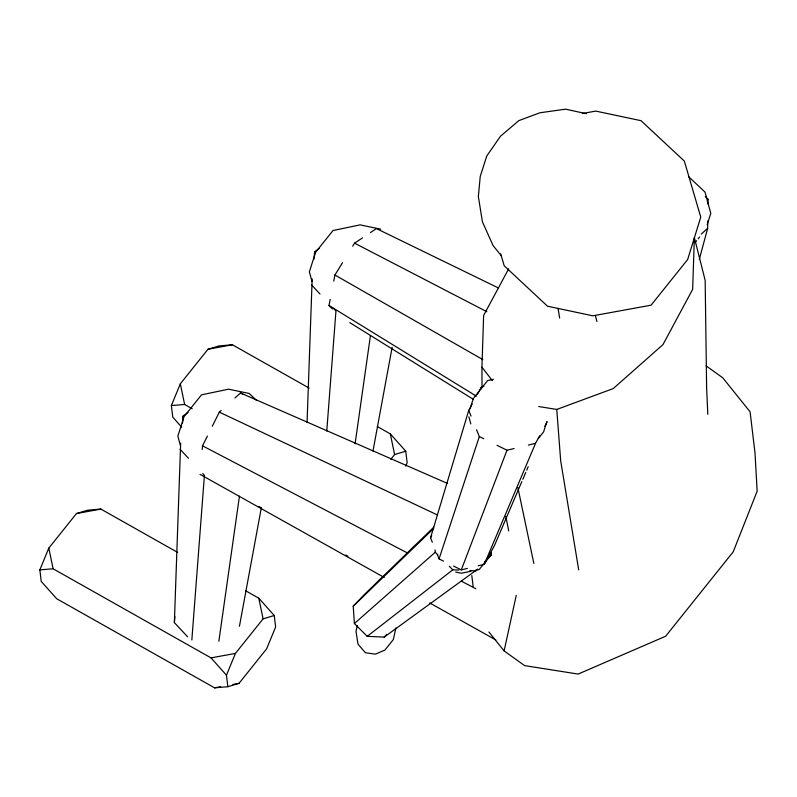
<?xml version="1.0" encoding="UTF-8"?>
<svg xmlns="http://www.w3.org/2000/svg" width="797" height="797" viewBox="0 0 797 797"><rect width="100%" height="100%" fill="white"/><g stroke="black" fill="none" stroke-linecap="round" stroke-linejoin="round"><path stroke-width="1.2" d="M699.338 259.254L707.666 228.281L707.736 221.008M707.885 204.042L707.935 199.19L705.335 196.65M187.614 636.793L174.364 622.606L180.66 443.142M307.074 422.4L312.175 278.83M482.016 386.953L481.936 367.228L483.63 315.443L508.665 268.838M183.061 418.505L183.151 416.014L188.092 412.388M314.576 254.193L314.666 251.713L319.607 248.086M191.848 639.981L204.421 475.361L202.747 473.567M326.77 431.117L335.945 311.049L333.425 308.359M202.209 449.558L202.538 445.832L207.409 436.049M182.463 423.416L183.151 416.014M174.364 622.606L174.912 616.659M313.988 259.105L314.666 251.713M218.856 641.306L239.449 496.152M355.093 443.79L370.446 335.537M239.429 626.322L261.296 507.948M372.976 451.032L392.144 347.303M332.479 308.947L329.012 305.49L330.187 299.393M333.734 281.112L334.919 275.015L342.521 262.681M706.132 365.873L722.74 377.778L750.097 411.84L755.018 453.104L757.15 491.221L733.22 551.823L665.654 636.225L578.144 674.073L524.615 665.615L504.112 650.91L516.247 595.419M357.275 625.496L355.99 631.304L358.032 644.215L365.434 652.773L375.417 654.148L384.931 650.043L393.329 639.553L395.91 627.936M707.328 201.601L707.935 199.19M432.333 542.259L430.549 537.816L468.746 410.355L472.213 403.969M480.721 389.315L481.458 386.934L483.829 386.366M470.071 408.741L473.368 398.4L487.664 380.538L493.522 379.312M546.911 421.533L543.614 431.874L538.354 438.46M707.138 224.824L710.794 213.327L704.996 192.057L688.897 176.944M443.501 561.108L439.057 558.906L479.326 436.577L476.566 429.742M453.513 566.049L461.304 569.895L506.982 450.235L514.125 448.512M245.815 590.866L258.796 598.188L274.248 615.503L275.623 627.02L266.656 648.808L239 683.368L227.842 686.715L214.582 687.831L56.677 598.726L41.225 581.412L39.85 569.895L48.806 548.107L76.472 513.557L87.63 510.2L100.89 509.084L177.671 552.421M181.686 427.132L172.74 417.11L171.365 405.583L180.331 383.805L207.987 349.245L219.145 345.898L232.405 344.782L309.196 388.109M227.842 686.715L226.468 675.198L235.424 653.41L263.09 618.851L274.248 615.503M405.723 466.155L407.137 462.718L405.763 451.202L390.311 433.877L377.33 426.554M478.22 565.8L484.267 564.336L535.534 443.331L539.579 435.879M521.846 481.567L494.489 545.497L484.267 564.336M522.832 479.286L525.761 472.432M526.737 470.15L528.202 466.723M212.281 426.265L219.305 412.139L221.148 410.475M477.413 394.385L481.458 386.934M430.549 537.816L431.685 535.723M544.769 426.295L547.081 422.041M352.663 246.243L354.565 243.165L362.515 237.865M390.769 459.351L394.605 454.549L405.763 451.202M695.133 242.577L696.638 240.694M698.152 238.821L699.656 236.938M490.763 555.12L479.266 569.486L475.689 570.244M477.782 569.088L384.194 637.112L367.218 636.335L354.396 623.523L353.22 606.188L364.398 594.482L433.827 527.126M384.194 637.112L386.774 634.412M484.586 561.955L491.39 554.832L491.231 552.451M353.22 606.188L433.638 528.491M701.25 234.099L707.666 228.281M234.966 397.982L240.495 392.981L447.615 483.48M354.396 623.523L435.242 552.251L435.082 549.87M367.218 636.335L452.816 569.805L458.942 570.084M489.398 556.296L491.39 554.832M370.475 232.565L376.443 228.59L498.215 287.866M538.742 406.52L556.764 409.449L613.232 388.577L662.974 344.613L692.663 289.331L694.356 237.546L705.166 280.385L706.63 388.239L707.806 414.31M528.391 445.065L535.534 443.331M461.304 569.895L467.341 568.43M470.917 571.24L461.363 573.232L455.695 572.047M582.368 113.513L595.718 111.082L641.027 120.676L684.344 161.084L700.762 217.143L687.652 259.523L651.099 305.181L592.838 315.811L547.529 306.217L504.212 265.8L500.715 253.874M207.987 349.245L232.405 344.782M76.472 513.557L100.89 509.084M39.85 569.895L53.11 568.779L211.016 657.884L235.424 653.41M214.582 687.831L220.689 686.715M232.893 684.484L239 683.368M171.365 405.583L184.625 404.468L192.197 408.741M469.961 570.592L476.078 570.871M380.707 229.157L360.105 224.874L333.016 230.532L315.602 252.28L309.366 271.867L311.936 281.281M586.373 113.702L565.591 109.169L539.928 112.775L518.817 120.626L500.506 136.217L486.738 156.053L480.232 176.446L478.359 196.61L482.434 221.835L493.014 245.466L501.552 256.066M219.305 412.139L437.543 515.011M479.326 436.577L483.749 438.768M497.029 445.324L506.982 450.235M240.495 392.981L242.686 394.087M354.565 243.165L486.897 311.737M202.538 445.832L407.526 553.018M461.533 581.252L475.859 588.744M258.836 506.454L261.008 507.659M345.749 555.031L347.92 556.246M200.017 474.335L384.224 577.466M429.732 602.95L495.824 639.961M334.919 275.015L482.823 359.596M329.012 305.49L476.387 396.189M349.803 322.636L473.508 399.446M256.315 400.154L249.182 393.469L228.58 389.185L201.492 394.844L184.087 416.592L177.851 436.168L180.421 445.583M435.242 552.251L437.872 554.881M449.299 566.288L452.816 569.805M311.607 284.997L319.995 293.983M180.092 449.299L188.481 458.285M211.016 657.884L226.468 675.198M488.91 631.991L504.112 650.91M481.936 367.228L492.347 380.607M468.746 410.355L471.047 416.064M437.264 554.463L439.057 558.906M468.885 416.851L470.828 423.934M595.379 315.622L596.923 321.53M517.871 487.565L533.841 563.419M390.311 433.877L394.605 454.549M258.796 598.188L263.09 618.851M180.331 383.805L184.625 404.468M48.806 548.107L53.11 568.779M505.806 516.297L508.725 530.882M558.049 308.399L559.653 318.033M578.692 569.855L560.689 460.875L556.764 409.449M471.824 575.593L473.129 586.512"/></g></svg>
